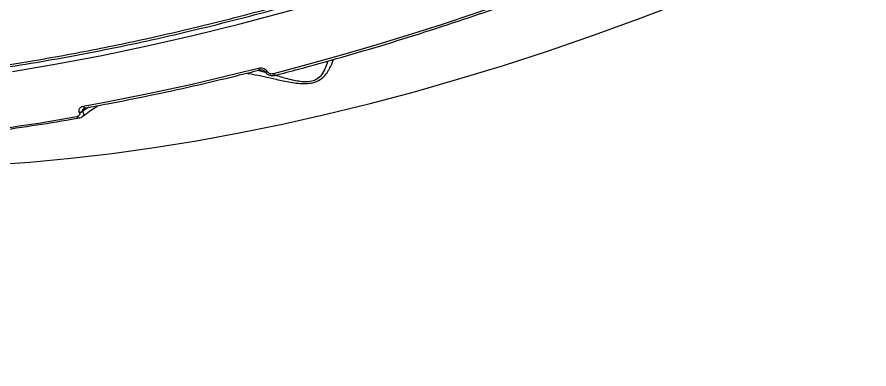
# Model space of a CAD drawing. Header units: millimetres. Extents: x -10881 to 8954, y -8695 to 5624.
# Drawn here: x 2258 to 2456.9, y -2747.9 to -2665.6 of the extents above; entities that cross this region are included whole.
import ezdxf

# ---------------------------------------------------------------- set-up
doc = ezdxf.new("R2010")
doc.units = ezdxf.units.MM
for name, color, linetype in [('DIKOM_ОБЪЕКТ', 7, 'Continuous'), ('DIKOM_РАЗМЕР_ЗОНА', 7, 'Continuous'), ('DIKOM_РАЗМЕР_ОБЪЕКТА', 7, 'Continuous')]:
    doc.layers.add(name, color=color, linetype=linetype)
doc.styles.add('style1', font='arial.ttf', dxfattribs={"width": 0.8})
doc.dimstyles.new('1-50', dxfattribs={"dimtxt": 300, "dimasz": 200, "dimexe": 100, "dimexo": 0, "dimgap": 100, "dimtad": 1, "dimtxsty": 'style1', "dimcen": 200, "dimclrd": 7, "dimclre": 7, "dimclrt": 7, "dimadec": 1, "dimazin": 2, "dimtfac": 1, "dimtmove": 0, "dimatfit": 2, "dimfxl": 0, "dimlwd": 25, "dimlwe": 18, "dimarcsym": 0})

# ---------------------------------------------------------------- blocks, each defined once
blk = doc.blocks.new('*D10')
at = {"layer": 'Defpoints', "color": 0, "transparency": 16777216}
for p in [(-7152.73, 2730.8), (7385.22, 911.28), (7385.22, -7693.77)]:
    blk.add_point(p, dxfattribs=at)
at = {"layer": 'DIKOM_РАЗМЕР_ОБЪЕКТА', "color": 7, "lineweight": 18, "transparency": 16777216}
for p, q in [((-7152.73, 2730.8), (-7152.73, -7793.77)), ((7385.22, 911.28), (7385.22, -7793.77))]:
    blk.add_line(p, q, dxfattribs=at)
at = {"layer": 'DIKOM_РАЗМЕР_ОБЪЕКТА', "color": 7, "lineweight": 25, "transparency": 16777216}
blk.add_line((-6952.73, -7693.77), (7185.22, -7693.77), dxfattribs=at)
at = {"layer": 'DIKOM_РАЗМЕР_ОБЪЕКТА', "color": 7, "transparency": 16777216}
for points in [[(-6952.73, -7660.43), (-6952.73, -7727.1), (-7152.73, -7693.77)], [(7185.22, -7660.43), (7185.22, -7727.1), (7385.22, -7693.77)]]:
    blk.add_solid(points, dxfattribs=at)
at = {"layer": 'DIKOM_РАЗМЕР_ОБЪЕКТА', "color": 7, "transparency": 16777216, "insert": (116.24, -7440.59), "char_height": 300, "attachment_point": 5, "style": 'style1'}
blk.add_mtext('14500', dxfattribs=at)
blk = doc.blocks.new('*D12')
at = {"layer": 'Defpoints', "color": 0, "transparency": 16777216}
for p in [(-9113.32, 3014.05), (8954.2, 2756.48), (8954.2, -8594.51)]:
    blk.add_point(p, dxfattribs=at)
at = {"layer": 'DIKOM_РАЗМЕР_ЗОНА', "color": 7, "lineweight": 18, "transparency": 16777216}
for p, q in [((-9113.32, 3014.05), (-9113.32, -8694.51)), ((8954.2, 2756.48), (8954.2, -8694.51))]:
    blk.add_line(p, q, dxfattribs=at)
at = {"layer": 'DIKOM_РАЗМЕР_ЗОНА', "color": 7, "lineweight": 25, "transparency": 16777216}
blk.add_line((-8913.32, -8594.51), (8754.2, -8594.51), dxfattribs=at)
at = {"layer": 'DIKOM_РАЗМЕР_ЗОНА', "color": 7, "transparency": 16777216}
for points in [[(-8913.32, -8561.18), (-8913.32, -8627.85), (-9113.32, -8594.51)], [(8754.2, -8561.18), (8754.2, -8627.85), (8954.2, -8594.51)]]:
    blk.add_solid(points, dxfattribs=at)
at = {"layer": 'DIKOM_РАЗМЕР_ЗОНА', "color": 7, "transparency": 16777216, "insert": (-79.56, -8341.34), "char_height": 300, "attachment_point": 5, "style": 'style1'}
blk.add_mtext('18000', dxfattribs=at)

msp = doc.modelspace()

# ---------------------------------------------------------------- linework, layer by layer
at = {"layer": 'DIKOM_ОБЪЕКТ', "color": 7, "linetype": 'Continuous', "lineweight": 15}
for p, q in [((2315.978, -2678.626), (2314.217, -2678.117)), ((2315.698, -2678.264), (2315.712, -2678.289)), ((2316.393, -2678.419), (2316.379, -2678.394)), ((2273.288, -2687.559), (2274.149, -2686.838)), ((2273.333, -2687.636), (2273.288, -2687.559)), ((2274.692, -2686.738), (2273.333, -2687.636)), ((2272.476, -2687.951), (2272.52, -2688.028))]:
    msp.add_line(p, q, dxfattribs=at)
at = {"layer": 'DIKOM_ОБЪЕКТ', "color": 7, "linetype": 'Continuous', "lineweight": 15, "flags": 128}
for points in [[(2256.872, -2678.351), (2267.264, -2676.6), (2277.757, -2674.619), (2288.343, -2672.409), (2299.012, -2669.972), (2309.756, -2667.309), (2320.566, -2664.424), (2331.432, -2661.318), (2342.346, -2657.994), (2353.298, -2654.455), (2364.278, -2650.704), (2375.279, -2646.744), (2386.289, -2642.578), (2397.301, -2638.211), (2408.305, -2633.645), (2419.292, -2628.884), (2430.252, -2623.933), (2441.176, -2618.795), (2452.055, -2613.475), (2462.879, -2607.978)], [(2251.573, -2700.234), (2260.966, -2699.572), (2270.5, -2698.672), (2280.165, -2697.537), (2289.953, -2696.167), (2299.855, -2694.563), (2309.861, -2692.727), (2319.962, -2690.66), (2330.149, -2688.364), (2340.412, -2685.842), (2350.741, -2683.096), (2361.128, -2680.128), (2371.562, -2676.941), (2382.034, -2673.539), (2392.534, -2669.923), (2403.052, -2666.099), (2413.578, -2662.068), (2424.103, -2657.836), (2434.617, -2653.405), (2445.11, -2648.781), (2455.572, -2643.966)], [(2380.693, -2659.206), (2372.776, -2662.057), (2364.867, -2664.8), (2356.972, -2667.434), (2349.093, -2669.958), (2341.234, -2672.37), (2333.398, -2674.67), (2325.589, -2676.857), (2317.81, -2678.928)], [(2314.312, -2677.646), (2309.136, -2678.943), (2303.977, -2680.188), (2298.836, -2681.381), (2293.713, -2682.521), (2288.61, -2683.609), (2283.527, -2684.644), (2278.465, -2685.626), (2273.426, -2686.554)], [(2318.244, -2679.267), (2318.23, -2679.27), (2318.151, -2679.265), (2318.066, -2679.227), (2317.979, -2679.156), (2317.893, -2679.055), (2317.81, -2678.928)]]:
    msp.add_lwpolyline(points, dxfattribs=at)
at = {"layer": 'DIKOM_ОБЪЕКТ', "color": 7, "linetype": 'Continuous', "lineweight": 15}
for centre, radius, start, end in [((2314.793, -2677.476), 0.511, 199.51567, 264.88659), ((2316.13, -2677.858), 0.591, 222.70713, 294.93726), ((2316.143, -2677.877), 0.597, 223.8431, 294.73921), ((2272.121, -2686.177), 1.809, 281.31011, 310.17765), ((2272.165, -2686.253), 1.809, 281.31011, 310.17765), ((2273.911, -2686.367), 0.52, 201.12826, 267.47776), ((2191.958, -2241.371), 454.631, 270.98716, 280.12976), ((2272.407, -2688.721), 0.527, 201.67441, 267.16019)]:
    msp.add_arc(centre, radius, start, end, dxfattribs=at)
for points, knots in [([(2494.079, -2588.982), (2490.1, -2591.246), (2481.081, -2596.38), (2466.849, -2604.039), (2451.383, -2611.968), (2435.765, -2619.545), (2419.913, -2626.814), (2403.887, -2633.731), (2387.676, -2640.292), (2371.424, -2646.431), (2355.35, -2652.067), (2339.524, -2657.191), (2323.932, -2661.825), (2308.413, -2666.019), (2292.883, -2669.79), (2277.409, -2673.108), (2261.984, -2675.963), (2246.751, -2678.322), (2231.914, -2680.154), (2217.528, -2681.47), (2203.572, -2682.292), (2189.901, -2682.63), (2176.444, -2682.477), (2163.265, -2681.822), (2150.366, -2680.649), (2137.869, -2678.961), (2126.081, -2676.809), (2115.015, -2674.24), (2104.631, -2671.292), (2094.677, -2667.903), (2085.112, -2664.049), (2075.972, -2659.742), (2067.314, -2654.931), (2060.918, -2650.963), (2057.595, -2648.457), (2056.795, -2647.853)], [0, 0, 0, 0, 0.0243786, 0.0552569, 0.0861352, 0.1172279, 0.1483207, 0.18009, 0.2118592, 0.2438622, 0.2758653, 0.3067436, 0.3376219, 0.3687146, 0.3998074, 0.4315767, 0.463346, 0.495349, 0.527352, 0.5582303, 0.5891086, 0.6202014, 0.6512942, 0.6830635, 0.7148327, 0.7468358, 0.7788388, 0.8086119, 0.8383851, 0.8683504, 0.8983156, 0.9288846, 0.9594535, 0.9902306, 1, 1, 1, 1]), ([(2056.941, -2648.116), (2057.123, -2648.253), (2058.987, -2649.662), (2062.763, -2652.164), (2068.28, -2655.601), (2074.05, -2658.821), (2080.042, -2661.847), (2086.265, -2664.674), (2092.714, -2667.302), (2099.391, -2669.732), (2106.296, -2671.963), (2113.429, -2673.995), (2120.79, -2675.828), (2128.366, -2677.458), (2136.136, -2678.882), (2144.074, -2680.094), (2152.169, -2681.091), (2160.412, -2681.874), (2168.807, -2682.444), (2177.356, -2682.801), (2186.061, -2682.945), (2194.926, -2682.878), (2203.951, -2682.598), (2213.14, -2682.105), (2222.498, -2681.399), (2232.013, -2680.48), (2241.653, -2679.352), (2251.38, -2678.017), (2261.166, -2676.48), (2271.011, -2674.742), (2280.917, -2672.803), (2290.887, -2670.662), (2300.926, -2668.319), (2311.035, -2665.774), (2321.217, -2663.025), (2331.475, -2660.073), (2341.814, -2656.915), (2352.229, -2653.552), (2362.692, -2649.994), (2373.16, -2646.254), (2383.597, -2642.344), (2393.993, -2638.27), (2404.353, -2634.03), (2414.68, -2629.622), (2424.979, -2625.046), (2435.253, -2620.3), (2445.503, -2615.383), (2455.733, -2610.294), (2465.947, -2605.032), (2476.143, -2599.589), (2485.614, -2594.382), (2491.648, -2590.923), (2494.318, -2589.393)], [0, 0, 0, 0, 0.0022082, 0.0226737, 0.043085, 0.0634585, 0.0838103, 0.1041567, 0.1245123, 0.1448892, 0.1653033, 0.1857705, 0.2063068, 0.2269217, 0.247524, 0.2680804, 0.2885446, 0.3089396, 0.3292884, 0.349614, 0.3699394, 0.3902827, 0.4106642, 0.4311069, 0.451634, 0.4722683, 0.4929428, 0.5135312, 0.5340189, 0.5544291, 0.5747851, 0.5951102, 0.6154275, 0.6357577, 0.6561188, 0.6765339, 0.6970262, 0.7176188, 0.7382909, 0.7589167, 0.7794277, 0.7998544, 0.8202199, 0.8405475, 0.8608605, 0.8811819, 0.9015273, 0.9219199, 0.942383, 0.9629396, 0.9835988, 1, 1, 1, 1]), ([(2318.244, -2679.267), (2320.034, -2678.797), (2325.225, -2677.435), (2333.86, -2675.03), (2344.155, -2671.987), (2354.49, -2668.749), (2364.854, -2665.318), (2373.719, -2662.237), (2379.128, -2660.269), (2381.071, -2659.562)], [0, 0, 0, 0, 0.0864698, 0.2507627, 0.4150558, 0.5793457, 0.7436325, 0.9079164, 1, 1, 1, 1]), ([(2185.281, -2670.544), (2191.041, -2670.397), (2202.577, -2670.103), (2220.582, -2668.657), (2239.056, -2666.53), (2251.747, -2664.435), (2258.101, -2663.386)], [0, 0, 0, 0, 0.2482503, 0.4971899, 0.7482385, 1, 1, 1, 1]), ([(2257.955, -2662.031), (2251.703, -2663.064), (2239.181, -2665.133), (2220.827, -2667.26), (2202.769, -2668.725), (2191.127, -2669.024), (2185.298, -2669.174)], [0, 0, 0, 0, 0.24825048, 0.49719022, 0.74823869, 1, 1, 1, 1]), ([(2311.611, -2678.769), (2312.05, -2678.842), (2314.215, -2679.202), (2317.646, -2680.035), (2321.252, -2680.799), (2323.593, -2681.149), (2325.37, -2681.254), (2327.058, -2681.063), (2328.573, -2680.466), (2329.721, -2679.514), (2330.577, -2678.386), (2331.339, -2677.021), (2331.639, -2676.119), (2331.822, -2675.567)], [0, 0, 0, 0, 0.0538561, 0.2654088, 0.3878513, 0.4498589, 0.5136692, 0.573374, 0.6332137, 0.7135372, 0.7927036, 0.8731702, 1, 1, 1, 1]), ([(2316.379, -2678.394), (2316.343, -2678.339), (2316.227, -2678.159), (2315.912, -2677.886), (2315.413, -2677.657), (2314.842, -2677.557), (2314.488, -2677.617), (2314.312, -2677.646)], [0, 0, 0, 0, 0.093152, 0.3038958, 0.5302269, 0.765188, 1, 1, 1, 1]), ([(2330.431, -2675.954), (2330.426, -2675.981), (2330.344, -2676.504), (2329.99, -2677.61), (2329.222, -2679.037), (2328.16, -2680.139), (2326.818, -2680.722), (2325.315, -2680.851), (2323.77, -2680.692), (2322.68, -2680.468), (2321.023, -2680.084), (2319.671, -2679.694), (2318.492, -2679.353), (2318.304, -2679.299)], [0, 0, 0, 0, 0.0090695, 0.170252, 0.330051, 0.4432537, 0.5248543, 0.6062578, 0.6887384, 0.7717517, 0.7853312, 0.9658576, 1, 1, 1, 1]), ([(2273.888, -2686.886), (2275.624, -2686.57), (2280.657, -2685.651), (2289.053, -2683.975), (2299.099, -2681.788), (2307.674, -2679.768), (2312.906, -2678.449), (2314.747, -2677.984)], [0, 0, 0, 0, 0.1293306, 0.3750683, 0.6208053, 0.8665362, 1, 1, 1, 1]), ([(2314.751, -2677.986), (2314.76, -2677.982), (2314.82, -2677.963), (2314.985, -2677.95), (2315.205, -2677.975), (2315.397, -2678.036), (2315.548, -2678.115), (2315.646, -2678.194), (2315.689, -2678.249), (2315.694, -2678.258), (2315.695, -2678.261)], [0, 0, 0, 0, 0.038557, 0.2431255, 0.4196809, 0.5744077, 0.7027015, 0.8321154, 0.9484664, 1, 1, 1, 1]), ([(2315.724, -2678.283), (2315.817, -2678.426), (2316.029, -2678.75), (2316.571, -2679.116), (2317.277, -2679.342), (2317.874, -2679.372), (2318.181, -2679.272), (2318.239, -2679.253)], [0, 0, 0, 0, 0.1799851, 0.4069734, 0.6587864, 0.9357683, 1, 1, 1, 1]), ([(2317.81, -2678.928), (2317.689, -2678.949), (2317.448, -2678.99), (2317.058, -2678.922), (2316.714, -2678.766), (2316.497, -2678.579), (2316.417, -2678.456), (2316.393, -2678.419)], [0, 0, 0, 0, 0.2336562, 0.4673227, 0.6955597, 0.9087114, 1, 1, 1, 1]), ([(2273.426, -2686.554), (2273.397, -2686.56), (2273.182, -2686.601), (2272.845, -2686.73), (2272.523, -2686.994), (2272.362, -2687.295), (2272.329, -2687.62), (2272.427, -2687.841), (2272.476, -2687.951)], [0, 0, 0, 0, 0.0392374, 0.287234, 0.4951935, 0.6709996, 0.8353028, 1, 1, 1, 1]), ([(2273.247, -2688.863), (2274.346, -2688.052), (2275.564, -2687.153), (2276.835, -2686.394), (2276.959, -2686.32)], [0, 0, 0, 0, 0.9026187, 1, 1, 1, 1]), ([(2273.248, -2688.864), (2273.307, -2688.822), (2273.45, -2688.719), (2273.535, -2688.436), (2273.523, -2688.063), (2273.396, -2687.779), (2273.333, -2687.636)], [0, 0, 0, 0, 0.1871285, 0.4571342, 0.7256954, 1, 1, 1, 1]), ([(2273.288, -2687.559), (2273.28, -2687.539), (2273.263, -2687.498), (2273.272, -2687.398), (2273.342, -2687.257), (2273.464, -2687.111), (2273.568, -2687.028), (2273.611, -2686.994)], [0, 0, 0, 0, 0.10298415, 0.20459405, 0.45404326, 0.77804278, 1, 1, 1, 1]), ([(2273.615, -2686.986), (2273.621, -2686.981), (2273.639, -2686.967), (2273.749, -2686.908), (2273.865, -2686.896), (2273.895, -2686.892)], [0, 0, 0, 0, 0.3150941, 0.8208208, 1, 1, 1, 1]), ([(2200.267, -2696.265), (2201.84, -2696.239), (2206.402, -2696.165), (2214.062, -2695.881), (2223.287, -2695.343), (2232.642, -2694.59), (2242.119, -2693.627), (2251.709, -2692.455), (2261.238, -2691.096), (2268.151, -2689.98), (2271.821, -2689.344), (2272.381, -2689.247)], [0, 0, 0, 0, 0.0688513, 0.1996783, 0.3305051, 0.4613287, 0.592149, 0.7229657, 0.8537789, 0.9777041, 1, 1, 1, 1]), ([(2272.52, -2688.028), (2272.552, -2688.099), (2272.616, -2688.242), (2272.596, -2688.452), (2272.492, -2688.642), (2272.287, -2688.806), (2272.074, -2688.886), (2271.937, -2688.911), (2271.917, -2688.915)], [0, 0, 0, 0, 0.1673343, 0.3344543, 0.509132, 0.7130655, 0.9577286, 1, 1, 1, 1]), ([(2272.372, -2689.221), (2272.554, -2689.194), (2272.876, -2689.147), (2273.127, -2688.951), (2273.237, -2688.866)], [0, 0, 0, 0, 0.5635282, 1, 1, 1, 1])]:
    msp.add_open_spline(points, degree=3, knots=knots, dxfattribs=at)

# ---------------------------------------------------------------- dimensions: what is measured, and where the dimension line sits
at = {"layer": 'DIKOM_РАЗМЕР_ЗОНА'}
dim = msp.add_linear_dim(base=(8954.2, -8594.513), p1=(-9113.319, 3014.045), p2=(8954.2, 2756.48), text='18000', dimstyle='1-50', dxfattribs=at)
dim.commit()
dim.dimension.update_dxf_attribs({"geometry": '*D12', "text_midpoint": (-79.559, -8594.513), "dimtype": 160})
at = {"layer": 'DIKOM_РАЗМЕР_ОБЪЕКТА'}
dim = msp.add_linear_dim(base=(7385.217, -7693.766), p1=(-7152.73, 2730.795), p2=(7385.217, 911.281), text='14500', dimstyle='1-50', dxfattribs=at)
dim.commit()
dim.dimension.update_dxf_attribs({"geometry": '*D10', "text_midpoint": (116.244, -7693.766), "dimtype": 160})

doc.saveas('drawing.dxf')
